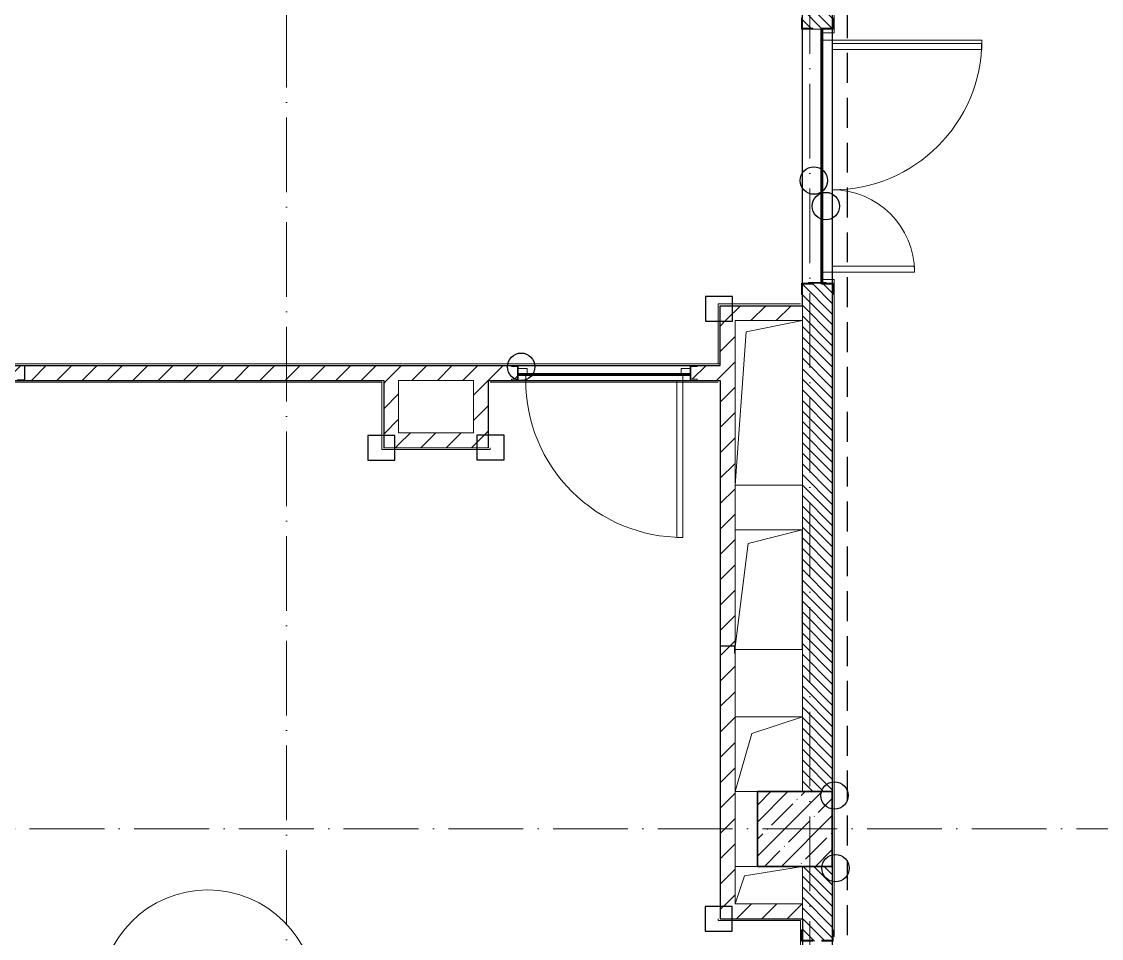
# Model space of a CAD drawing. Header units: millimetres. Extents: x -213536 to 1564669, y -45299 to 942238.
# Drawn here: x 433220 to 440442, y 452803 to 458935 of the extents above; entities that cross this region are included whole.
import ezdxf

# ---------------------------------------------------------------- set-up
doc = ezdxf.new("R2010")
doc.units = ezdxf.units.MM
for name, pattern in [('50_200_ШТРИХ_1Т_ш5_п1_п1_', [700, 500, -100, 0, -100]), ('Штрих короткий', [300, 150, -150]), ('Штриховая _2 мм - 1 мм_', [300, 200, -100])]:
    doc.linetypes.add(name, pattern=pattern)
for name, color, linetype, lineweight in [('0-1', 7, 'Continuous', 5), ('0-2', 7, 'Continuous', 9), ('2) ПГП 4м', 4, 'Continuous', 30), ('2.2) ПГП двери 2.4 -', 134, 'Continuous', 60), ('3) ЖБ 4м', 3, 'Continuous', 30), ('4) Метл уголки', 6, 'Continuous', 30), ('5) Швы', 2, 'Continuous', 30), ('6) Мини окна 0.4 -', 10, 'Continuous', 30), ('Двери', 7, 'Continuous', 9), ('Каркас_Импост', 7, 'Continuous', 13), ('Марки помещений', 7, 'Continuous', 9), ('Несущие колонны', 7, 'Continuous', 9), ('Несущие колонны-1', 7, 'Continuous', 35), ('Обобщенные модели', 7, 'Continuous', 9), ('Общие ребра', 7, 'Continuous', 9), ('Оси-2', 7, '50_200_ШТРИХ_1Т_ш5_п1_п1_', 9), ('Открывание-1', 7, 'Continuous', 9), ('Панель', 7, 'Continuous', 13), ('Перемычка-1', 7, 'Штрих короткий', 9), ('Стены-1', 7, 'Continuous', 13), ('Штриховка разреза-1', 7, 'Continuous', 9), ('Элементы узлов', 7, 'Continuous', 9)]:
    doc.layers.add(name, color=color, linetype=linetype, lineweight=lineweight)
doc.layers.add('СТ-1_1', color=7, linetype='Штриховая _2 мм - 1 мм_', lineweight=90, true_color=0x888888)
doc.layers.get('0-2').off()
pattern_1 = [(45, (0, 0), (-84.8528, 84.8528), [])]
pattern_2 = [(135, (0, 0), (-35.35534, -35.35534), [])]

# ---------------------------------------------------------------- blocks, each defined once
blk = doc.blocks.new('Ось 3 этаж')
at = {"layer": 'Оси-2'}
for p, q in [((434992.1, 477896.8), (434992.1, 423014.8)), ((438492.1, 423014.8), (438492.1, 477896.8)), ((428373.3, 453535.4), (459092.1, 453535.4))]:
    blk.add_line(p, q, dxfattribs=at)
blk = doc.blocks.new('BSC_Колонна _Прямоугольная - 500х500-V38-АИ2_03_План отделки стен 3-го этажа _Часть 2_')
at = {"layer": 'Несущие колонны'}
h = blk.add_hatch(dxfattribs=at)
h.set_pattern_fill('FP_46', color=256, style=0, pattern_type=2)
h.set_pattern_definition([(45, (-7700, -28300), (-114.04925, 114.04925), []), (45, (-7585.95, -28300), (-114.04925, 114.04925), [201.613, -40.323, 3.353, -36.97])])
h.paths.add_polyline_path([(-250, -250), (250, -250), (250, 250), (-250, 250)], flags=0)
at = {"layer": 'Несущие колонны-1'}
for p, q in [((250, 250), (-250, 250)), ((-250, 250), (-250, -250)), ((250, -250), (250, 250)), ((-250, -250), (250, -250))]:
    blk.add_line(p, q, dxfattribs=at)
blk = doc.blocks.new('Проем_Дверь_Прямоугольный - 1700х2400h_дверные проемы-28704395-АИ2_03_План отделки стен 3-го этажа _Часть 2_')
at = {"layer": 'Перемычка-1'}
for p, q in [((850, 100), (-850, 100)), ((850, -100), (-850, -100))]:
    blk.add_line(p, q, dxfattribs=at)
blk = doc.blocks.new('Дверь_СКБ_1Ст_Внутренняя_ШЕР - СОШ_Д-17__Дв_1150x2100h_Лаборантские_ Инструментальные_EI30-28540164-АИ2_03_План отделки стен 3-го этажа _Часть 2_')
at = {"layer": 'Каркас_Импост'}
for p, q in [((-512.5, 50), (-562.5, 50)), ((-562.5, 50), (-562.5, -30)), ((-512.5, 50), (-512.5, 10)), ((-512.5, 10), (-502.5, 10)), ((-502.5, 10), (-502.5, -30)), ((527.5, 10), (537.5, 10)), ((527.5, 10), (527.5, -30)), ((587.5, 50), (537.5, 50)), ((537.5, 50), (537.5, 10)), ((587.5, 50), (587.5, -30)), ((-502.5, -30), (-562.5, -30)), ((587.5, -30), (527.5, -30))]:
    blk.add_line(p, q, dxfattribs=at)
at = {"layer": 'Открывание-1'}
blk.add_arc((-512.5, 50), 1050, 360, 90, dxfattribs=at)
at = {"layer": 'Панель'}
for p, q in [((-512.5, 1100), (-472.5, 1100)), ((-512.5, 1100), (-512.5, 50)), ((-472.5, 50), (-472.5, 1100)), ((-512.5, 50), (-472.5, 50))]:
    blk.add_line(p, q, dxfattribs=at)
blk = doc.blocks.new('Дверь_Витражная_СКБ_2Ст2 - ДВВ_ДАО_СОШ_Классы-V189-АИ2_03_План отделки стен 3-го этажа _Часть 2_')
at = {"layer": 'Двери'}
for p, q in [((-775, 1035), (-775, 35)), ((775, 585), (775, 35))]:
    blk.add_line(p, q, dxfattribs=at)
for centre, radius, start, end in [((-775, 35), 1000, 360, 90), ((775, 35), 550, 90, 180)]:
    blk.add_arc(centre, radius, start, end, dxfattribs=at)
at = {"layer": 'Элементы узлов'}
for p, q in [((-713, 1035), (-753, 1035)), ((-753, 1035), (-753, 35)), ((-713, 35), (-713, 1035)), ((775, 585), (735, 585)), ((735, 585), (735, 35)), ((775, 35), (775, 585)), ((-825, 35), (-825, -35)), ((-775, 35), (-825, 35)), ((-775, 35), (-825, 35)), ((-825, 35), (-825, -35)), ((-775, -35), (-775, 35)), ((-775, -35), (-775, 35)), ((-753, 35), (-713, 35)), ((735, 35), (775, 35)), ((775, -35), (775, 35)), ((775, 35), (825, 35)), ((775, 35), (775, -35)), ((825, 35), (775, 35)), ((825, 35), (825, -35)), ((825, -35), (825, 35)), ((-825, -35), (-775, -35)), ((-825, -35), (-775, -35)), ((825, -35), (775, -35)), ((775, -35), (825, -35))]:
    blk.add_line(p, q, dxfattribs=at)
blk = doc.blocks.new('154_Стойка_СКБ_Швеллер - СМ-2180_100-28318692-АИ2_03_План отделки стен 3-го этажа _Часть 2_')
at = {"layer": 'Обобщенные модели'}
for p, q in [((171, 50), (125, 50)), ((125, 50), (125, -50)), ((129.5, 42.4), (171, 42.4)), ((129.5, -42.4), (129.5, 42.4)), ((171, 42.4), (171, 50)), ((125, -50), (171, -50)), ((171, -42.4), (129.5, -42.4)), ((171, -50), (171, -42.4))]:
    blk.add_line(p, q, dxfattribs=at)
blk = doc.blocks.new('154_Фахверк_СКБ_Швеллер - Тип_100_3960-28318856-АИ2_03_План отделки стен 3-го этажа _Часть 2_')
at = {"layer": 'Обобщенные модели'}
for p, q in [((175, 50), (125, 50)), ((125, 50), (125, -50)), ((128, 47), (175, 47)), ((128, -47), (128, 47)), ((175, 47), (175, 50)), ((125, -50), (175, -50)), ((175, -47), (128, -47)), ((175, -50), (175, -47))]:
    blk.add_line(p, q, dxfattribs=at)
blk = doc.blocks.new('154_Стойка_СКБ_Уголок - СМ-2180_200-28268025-АИ2_03_План отделки стен 3-го этажа _Часть 2_')
at = {"layer": 'Обобщенные модели'}
for p, q in [((125, 156), (125, 81)), ((200, 156), (125, 156)), ((131, 81), (131, 150)), ((131, 150), (200, 150)), ((200, 150), (200, 156)), ((125, 81), (131, 81)), ((131, 19), (125, 19)), ((125, 19), (125, -56)), ((131, -50), (131, 19)), ((125, -56), (200, -56)), ((200, -50), (131, -50)), ((200, -56), (200, -50))]:
    blk.add_line(p, q, dxfattribs=at)
blk = doc.blocks.new('154_Стойка_СКБ_Уголок - СМ-2480_200-28346303-АИ2_03_План отделки стен 3-го этажа _Часть 2_')
at = {"layer": 'Обобщенные модели'}
for p, q in [((125, 156), (125, 81)), ((200, 156), (125, 156)), ((131, 81), (131, 150)), ((131, 150), (200, 150)), ((200, 150), (200, 156)), ((125, 81), (131, 81)), ((131, 19), (125, 19)), ((125, 19), (125, -56)), ((131, -50), (131, 19)), ((125, -56), (200, -56)), ((200, -50), (131, -50)), ((200, -56), (200, -50))]:
    blk.add_line(p, q, dxfattribs=at)
blk = doc.blocks.new('Стойка_Влож_Полоса боковая - Полоса-28213942-АИ2_03_План отделки стен 3-го этажа _Часть 2_')
at = {"layer": 'Обобщенные модели'}
for p, q in [((-5, 60), (0, 60)), ((-5, -60), (-5, 60)), ((0, 31), (0, -31)), ((0, -60), (-5, -60))]:
    blk.add_line(p, q, dxfattribs=at)
blk = doc.blocks.new('Фахверк_СКБ_Уголок - 200_3960-28268576-АИ2_03_План отделки стен 3-го этажа _Часть 2_')
at = {"layer": 'Обобщенные модели'}
for p, q in [((200, 156), (125, 156)), ((125, 156), (125, 81)), ((131, 81), (131, 150)), ((131, 150), (200, 150)), ((200, 150), (200, 156)), ((125, 81), (131, 81)), ((131, 19), (125, 19)), ((125, 19), (125, -56)), ((131, -50), (131, 19)), ((125, -56), (200, -56)), ((200, -50), (131, -50)), ((200, -56), (200, -50))]:
    blk.add_line(p, q, dxfattribs=at)
blk = doc.blocks.new('154_Фахверк_СКБ_Швеллер - Тип_100_3960-28494444-АИ2_03_План отделки стен 3-го этажа _Часть 2_')
at = {"layer": 'Обобщенные модели'}
for p, q in [((125, 50), (175, 50)), ((125, -50), (125, 50)), ((128, 47), (128, -47)), ((175, 47), (128, 47)), ((175, 50), (175, 47)), ((175, -50), (125, -50)), ((128, -47), (175, -47)), ((175, -47), (175, -50))]:
    blk.add_line(p, q, dxfattribs=at)
blk = doc.blocks.new('AR_Отверстие прямоугольное _в плите_ - AR_Отверстие прямоугольное _в плите_-30552862-АИ2_03_План отделки стен 3-го этажа _Часть 2_')
at = {"layer": 'Обобщенные модели'}
for p, q in [((225, 400), (-222.7, 400)), ((-135, 310), (225, 400)), ((225, -400), (225, 400)), ((-222.7, -382), (-135, 310)), ((-222.7, -400), (225, -400))]:
    blk.add_line(p, q, dxfattribs=at)
blk = doc.blocks.new('AR_Отверстие прямоугольное _в плите_ - AR_Отверстие прямоугольное _в плите_-V255-АИ2_03_План отделки стен 3-го этажа _Часть 2_')
at = {"layer": 'Обобщенные модели'}
for p, q in [((-75, 125), (-225, 125)), ((-162.5, 62.5), (225, 125)), ((-225, -125), (-162.5, 62.5))]:
    blk.add_line(p, q, dxfattribs=at)
blk = doc.blocks.new('AR_Отверстие прямоугольное _в плите_ - AR_Отверстие прямоугольное _в плите_-30552917-АИ2_03_План отделки стен 3-го этажа _Часть 2_')
at = {"layer": 'Обобщенные модели'}
for p, q in [((-150, 475), (225, 550)), ((-225, -550), (-150, 475)), ((-225, -550), (225, -550))]:
    blk.add_line(p, q, dxfattribs=at)
blk = doc.blocks.new('AR_Отверстие прямоугольное _в плите_ - AR_Отверстие прямоугольное _в плите_-30459894-АИ2_03_План отделки стен 3-го этажа _Часть 2_')
at = {"layer": 'Обобщенные модели'}
for p, q in [((225, 250), (-225, 250)), ((-112.5, 137.5), (225, 250)), ((-225, -250), (-112.5, 137.5)), ((-225, -250), (-75, -250))]:
    blk.add_line(p, q, dxfattribs=at)
blk = doc.blocks.new('0125-Р-ОО-Ш2-АР-о_23_10_2024_rvt-1-АИ2_03_План отделки стен 3-го этажа _Часть 2_')
at = {"layer": 'Штриховка разреза-1'}
h = blk.add_hatch(dxfattribs=at)
h.set_pattern_fill('FP_1', color=256, style=0, pattern_type=2)
h.set_pattern_definition(pattern_2)
h.paths.add_polyline_path([(7950, 28550), (7950, 31944), (7881, 31944), (7881, 31950), (7819, 31950), (7819, 31944), (7750, 31944), (7750, 28550)], flags=0)
h.paths.add_polyline_path([(7881, 33650), (7881, 33656), (7950, 33656), (7950, 34050), (7750, 34050), (7750, 33656), (7819, 33656), (7819, 33650)], flags=0)
h = blk.add_hatch(dxfattribs=at)
h.set_pattern_fill('FP_3', color=256, style=0, pattern_type=2)
h.set_pattern_definition(pattern_1)
h.paths.add_polyline_path([(7750, 31700), (7750, 31800), (7200, 31800), (7200, 31700), (7300, 31700)], flags=0)
h = blk.add_hatch(dxfattribs=at)
h.set_pattern_fill('FP_3', color=256, style=0, pattern_type=2)
h.set_pattern_definition(pattern_1)
h.paths.add_polyline_path([(7297, 27800), (7300, 27800), (7300, 29475), (7297, 29475), (7297, 29522), (7203, 29522), (7203, 29475), (7200, 29475), (7200, 27800), (7203, 27800)], flags=0)
h.paths.add_polyline_path([(7200, 29525), (7300, 29525), (7300, 31700), (7200, 31700), (7200, 30974.4)], flags=0)
h = blk.add_hatch(dxfattribs=at)
h.set_pattern_fill('FP_3', color=256, style=0, pattern_type=2)
h.set_pattern_definition(pattern_1)
h.paths.add_polyline_path([(7125.7, 31300), (7200, 31300), (7200, 31400), (7046, 31400), (7046, 31392.4), (7004.5, 31392.4), (7004.5, 31307.6), (7046, 31307.6), (7046, 31300)], flags=0)
h.paths.add_polyline_path([(5050, 31300), (5804, 31300), (5804, 31307.6), (5845.5, 31307.6), (5845.5, 31392.4), (5804, 31392.4), (5804, 31400), (2550, 31400), (2550, 31300), (4950, 31300)], flags=0)
h.paths.add_polyline_path([(2500, 31300), (2500, 31303), (2547, 31303), (2547, 31397), (2500, 31397), (2500, 31400), (150, 31400), (150, 31300), (1533.7, 31300)], flags=0)
h = blk.add_hatch(dxfattribs=at)
h.set_pattern_fill('FP_3', color=256, style=0, pattern_type=2)
h.set_pattern_definition(pattern_1)
h.paths.add_polyline_path([(5050, 30850), (5050, 31300), (4950, 31300), (4950, 30850)], flags=0)
h = blk.add_hatch(dxfattribs=at)
h.set_pattern_fill('FP_3', color=256, style=0, pattern_type=2)
h.set_pattern_definition(pattern_1)
h.paths.add_polyline_path([(5650, 30850), (5650, 31300), (5550, 31300), (5550, 30850)], flags=0)
h = blk.add_hatch(dxfattribs=at)
h.set_pattern_fill('FP_3', color=256, style=0, pattern_type=2)
h.set_pattern_definition(pattern_1)
h.paths.add_polyline_path([(5550, 30850), (5550, 30950), (5050, 30950), (5050, 30850), (5261.7, 30850)], flags=0)
h = blk.add_hatch(dxfattribs=at)
h.set_pattern_fill('FP_1', color=256, style=0, pattern_type=2)
h.set_pattern_definition(pattern_2)
h.paths.add_polyline_path([(7750, 25550), (7950, 25550), (7950, 26394), (7881, 26394), (7881, 26400), (7819, 26400), (7819, 26394), (7750, 26394), (7750, 25700)], flags=0)
h.paths.add_polyline_path([(7819, 27550), (7881, 27550), (7881, 27556), (7950, 27556), (7950, 28050), (7750, 28050), (7750, 27556), (7819, 27556)], flags=0)
h = blk.add_hatch(dxfattribs=at)
h.set_pattern_fill('FP_3', color=256, style=0, pattern_type=2)
h.set_pattern_definition(pattern_1)
h.paths.add_polyline_path([(7750, 27700), (7750, 27800), (7200, 27800), (7200, 27700)], flags=0)
at = {"layer": 'Стены-1'}
for p, q in [((7819, 33650), (7881, 33650)), ((7750, 31875), (7750, 28550)), ((7950, 28550), (7950, 31875)), ((7750, 31800), (7200, 31800)), ((7200, 31800), (7200, 31700)), ((7750, 31700), (7750, 31800)), ((7200, 31700), (7200, 31400)), ((7300, 29525), (7300, 31700)), ((7300, 31700), (7750, 31700)), ((5804, 31400), (2550, 31400)), ((7200, 31400), (7046, 31400)), ((2550, 31300), (4950, 31300)), ((4950, 31300), (4950, 30850)), ((5050, 31300), (5550, 31300)), ((5050, 30950), (5050, 31300)), ((5550, 31300), (5550, 30950)), ((5650, 31300), (5804, 31300)), ((5650, 30850), (5650, 31300)), ((7046, 31300), (7200, 31300)), ((7200, 31300), (7200, 29525)), ((5550, 30950), (5050, 30950)), ((4950, 30850), (5050, 30850)), ((5050, 30850), (5550, 30850)), ((5550, 30850), (5650, 30850)), ((7200, 29475), (7200, 27800)), ((7300, 27800), (7300, 29475)), ((7750, 28050), (7750, 27625)), ((7950, 27625), (7950, 28050)), ((7200, 27800), (7200, 27700)), ((7750, 27800), (7300, 27800)), ((7750, 27700), (7750, 27800)), ((7200, 27700), (7750, 27700))]:
    blk.add_line(p, q, dxfattribs=at)
at = {"layer": '0-2'}
for name, p, rotation in [('Фахверк_СКБ_Уголок - 200_3960-28268576-АИ2_03_План отделки стен 3-го этажа _Часть 2_', (7900, 33525), 89.99999999999991), ('Проем_Дверь_Прямоугольный - 1700х2400h_дверные проемы-28704395-АИ2_03_План отделки стен 3-го этажа _Часть 2_', (7850, 32800), 269.9999999999999), ('Дверь_Витражная_СКБ_2Ст2 - ДВВ_ДАО_СОШ_Классы-V189-АИ2_03_План отделки стен 3-го этажа _Часть 2_', (7915, 32800), 269.9999999999961), ('154_Стойка_СКБ_Уголок - СМ-2480_200-28346303-АИ2_03_План отделки стен 3-го этажа _Часть 2_', (7800, 32075), 269.9999999999999), ('Стойка_Влож_Полоса боковая - Полоса-28213942-АИ2_03_План отделки стен 3-го этажа _Часть 2_', (7850, 31950), 269.9999999999999), ('154_Фахверк_СКБ_Швеллер - Тип_100_3960-28318856-АИ2_03_План отделки стен 3-го этажа _Часть 2_', (2675, 31350), 180), ('154_Стойка_СКБ_Швеллер - СМ-2180_100-28318692-АИ2_03_План отделки стен 3-го этажа _Часть 2_', (5975, 31350), 180), ('Дверь_СКБ_1Ст_Внутренняя_ШЕР - СОШ_Д-17__Дв_1150x2100h_Лаборантские_ Инструментальные_EI30-28540164-АИ2_03_План отделки стен 3-го этажа _Часть 2_', (6437.5, 31350), 180), ('154_Фахверк_СКБ_Швеллер - Тип_100_3960-28494444-АИ2_03_План отделки стен 3-го этажа _Часть 2_', (7250, 29650), 269.9999999999999), ('154_Стойка_СКБ_Уголок - СМ-2180_200-28268025-АИ2_03_План отделки стен 3-го этажа _Часть 2_', (7900, 27425), 89.99999999999991)]:
    blk.add_blockref(name, p, dxfattribs=dict(at, rotation=rotation))
for name, p in [('AR_Отверстие прямоугольное _в плите_ - AR_Отверстие прямоугольное _в плите_-30552917-АИ2_03_План отделки стен 3-го этажа _Часть 2_', (7525, 31150)), ('154_Стойка_СКБ_Швеллер - СМ-2180_100-28318692-АИ2_03_План отделки стен 3-го этажа _Часть 2_', (6875, 31350)), ('AR_Отверстие прямоугольное _в плите_ - AR_Отверстие прямоугольное _в плите_-30552862-АИ2_03_План отделки стен 3-го этажа _Часть 2_', (7522.7, 29900)), ('AR_Отверстие прямоугольное _в плите_ - AR_Отверстие прямоугольное _в плите_-30459894-АИ2_03_План отделки стен 3-го этажа _Часть 2_', (7525, 28800)), ('BSC_Колонна _Прямоугольная - 500х500-V38-АИ2_03_План отделки стен 3-го этажа _Часть 2_', (7700, 28300)), ('AR_Отверстие прямоугольное _в плите_ - AR_Отверстие прямоугольное _в плите_-V255-АИ2_03_План отделки стен 3-го этажа _Часть 2_', (7525, 27925))]:
    blk.add_blockref(name, p, dxfattribs=at)
blk = doc.blocks.new('AI_Марка_Помещение_х1__Общий_E___ISO-2_1K_ - Номер-16210215-АИ2_03_План отделки стен 3-го этажа _Часть 2_')
at = {"layer": 'Марки помещений'}
for start, end in [(360, 180), (180, 360)]:
    blk.add_arc((0.039, 0.312), 2.4, start, end, dxfattribs=at)
blk = doc.blocks.new('3этНиз')
at = {"layer": 'Общие ребра'}
blk.add_line((437880.1, 456647.4), (437892.1, 456647.4), dxfattribs=at)
at = {"layer": 'СТ-1_1', "lineweight": 25}
blk.add_line((438742.1, 468325.4), (438742.1, 436617.4), dxfattribs=at)
at = {"layer": 'Стены-1'}
for p, q in [((438654.1, 458860.4), (438654.1, 468437.4)), ((438642.1, 458885.4), (438642.1, 458860.4)), ((438642.1, 458860.4), (438654.1, 458860.4)), ((438642.1, 457210.4), (438642.1, 457185.4)), ((438654.1, 457210.4), (438642.1, 457210.4)), ((438654.1, 452815.4), (438654.1, 457210.4)), ((438642.1, 457110.4), (438642.1, 453785.4)), ((438430.1, 457047.4), (437880.1, 457047.4)), ((437880.1, 457047.4), (437880.1, 456647.4)), ((437892.1, 457035.4), (438442.1, 457035.4)), ((437892.1, 456635.4), (437892.1, 457035.4)), ((438442.1, 457035.4), (438442.1, 457047.4)), ((437880.1, 456647.4), (430854.1, 456647.4)), ((433242.1, 456635.4), (436496.1, 456635.4)), ((436542.1, 456635.4), (437692.1, 456635.4)), ((437738.1, 456635.4), (437892.1, 456635.4)), ((430854.1, 456523.4), (435630.1, 456523.4)), ((435642.1, 456535.4), (433242.1, 456535.4)), ((435630.1, 456523.4), (435630.1, 456073.4)), ((435642.1, 456085.4), (435642.1, 456535.4)), ((436496.1, 456535.4), (436354.1, 456535.4)), ((436354.1, 456523.4), (437880.1, 456523.4)), ((437692.1, 456535.4), (436542.1, 456535.4)), ((437892.1, 456535.4), (437738.1, 456535.4)), ((437892.1, 456523.4), (437892.1, 456535.4)), ((435630.1, 456073.4), (436354.1, 456073.4)), ((436342.1, 456085.4), (435642.1, 456085.4)), ((436354.1, 456073.4), (436354.1, 456085.4)), ((438642.1, 453285.4), (438642.1, 452860.4)), ((437880.1, 452935.4), (437880.1, 452923.4)), ((437880.1, 452923.4), (438430.1, 452923.4)), ((438442.1, 452935.4), (437892.1, 452935.4)), ((438430.1, 452923.4), (438430.1, 451047.4)), ((438442.1, 452860.4), (438442.1, 452935.4)), ((438648.1, 452815.4), (438654.1, 452815.4))]:
    blk.add_line(p, q, dxfattribs=at)
at = {"layer": '0-1'}
blk.add_blockref('0125-Р-ОО-Ш2-АР-о_23_10_2024_rvt-1-АИ2_03_План отделки стен 3-го этажа _Часть 2_', (430692.1, 425235.4), dxfattribs=at)
at = {"layer": 'Марки помещений', "color": 3, "xscale": 300, "yscale": 300, "zscale": 99.99999999999993}
blk.add_blockref('AI_Марка_Помещение_х1__Общий_E___ISO-2_1K_ - Номер-16210215-АИ2_03_План отделки стен 3-го этажа _Часть 2_', (434454, 452314.3), dxfattribs=at)

msp = doc.modelspace()

# ---------------------------------------------------------------- linework, layer by layer
at = {"layer": '2) ПГП 4м'}
for points in [[(430842.1, 456635.4), (437892.1, 456635.4), (437892.1, 457035.4), (438442.1, 457035.4), (438442.1, 459285.4)], [(438642.1, 459285.4), (438642.1, 453785.4)], [(430842.1, 456535.4), (435642.1, 456535.4), (435642.1, 456085.4), (436342.1, 456086.6), (436342.1, 456535.4), (437892.1, 456535.4), (437892.1, 452935.4), (438442.1, 452935.4), (438442.1, 451035.4), (434492.1, 451035.4), (434492.1, 450635.4), (431092.1, 450635.4)], [(438642.1, 453285.4), (438642.1, 450785.4)]]:
    msp.add_lwpolyline(points, dxfattribs=at)
at = {"layer": '2.2) ПГП двери 2.4 -'}
for points in [[(438573.1, 457179.4), (438573.1, 458882.4)], [(437692.1, 456575.4), (436537.6, 456575.4)]]:
    msp.add_lwpolyline(points, dxfattribs=at)
at = {"layer": '3) ЖБ 4м'}
msp.add_lwpolyline([(438642.1, 453285.4), (438642.1, 453785.4)], dxfattribs=at)
at = {"layer": '4) Метл уголки'}
for points in [[(437793.6, 456932.2), (437974.9, 456932.2), (437974.9, 457096.9), (437793.6, 457096.9)], [(435535, 456001.6), (435716.3, 456001.6), (435716.3, 456166.3), (435535, 456166.3)], [(436265.6, 456004.3), (436446.9, 456004.3), (436446.9, 456169), (436265.6, 456169)], [(437791.2, 452852.1), (437972.4, 452852.1), (437972.4, 453016.9), (437791.2, 453016.9)]]:
    msp.add_lwpolyline(points, close=True, dxfattribs=at)
at = {"layer": '5) Швы'}
for centre in [(438518.6, 457871.9), (438599.6, 457701.6), (436561.3, 456627.1), (438656.6, 453759.8), (438663.8, 453273.5)]:
    msp.add_circle(centre, 91.6, dxfattribs=at)
at = {"layer": '6) Мини окна 0.4 -'}
msp.add_lwpolyline([(438573.1, 457810.4), (438573.1, 458397.3)], dxfattribs=at)

# ---------------------------------------------------------------- block references
at = {"color": 5, "lineweight": 30}
msp.add_blockref('Ось 3 этаж', (0, 0), dxfattribs=at)
at = {"layer": '3) ЖБ 4м'}
msp.add_blockref('3этНиз', (0, 0), dxfattribs=at)

doc.saveas('drawing.dxf')
